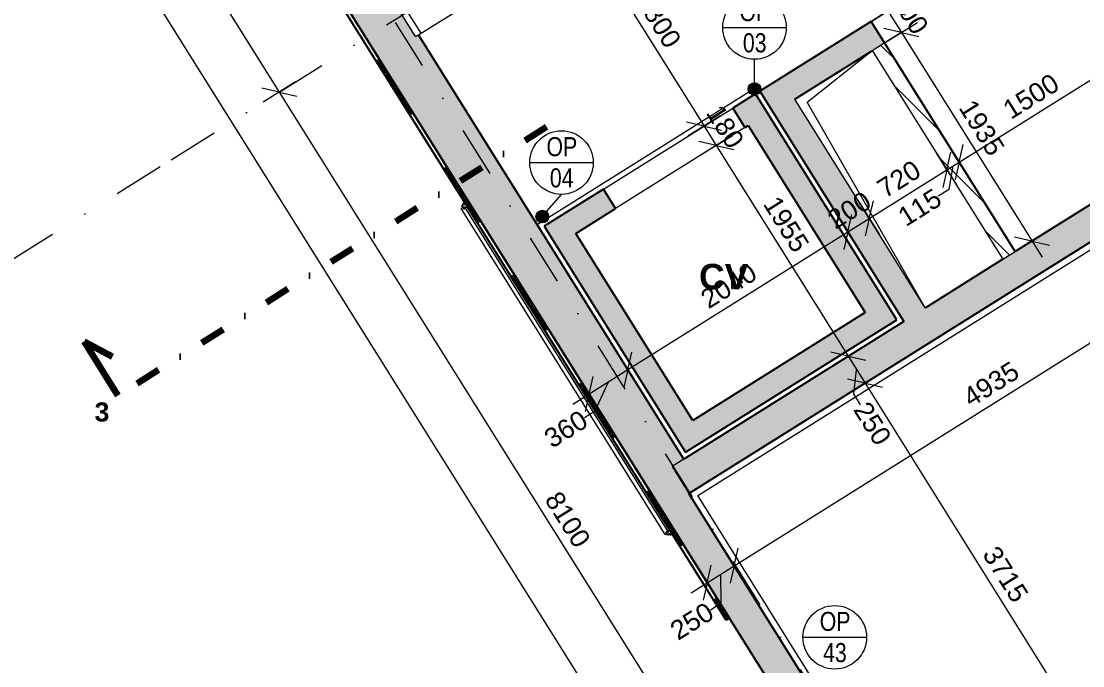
# Model space of a CAD drawing. Header units: millimetres. Extents: x -45523 to 44975, y -3459 to 74573.
# Drawn here: x -27062 to -18714, y 23273 to 28340 of the extents above; entities that cross this region are included whole.
import ezdxf

# ---------------------------------------------------------------- set-up
doc = ezdxf.new("R2010")
doc.units = ezdxf.units.MM
for name, pattern in [('HA_DashDot_10mm-S3mm', [1000, 400, -300, 0, -300]), ('HA_DashDot_4mm-S1mm', [400, 200, -100, 0, -100]), ('HA_DashDot_6mm-S2mm', [600, 200, -200, 0, -200])]:
    doc.linetypes.add(name, pattern=pattern)
for name, color, linetype, lineweight in [('A-____-____-DIMS', 9, 'Continuous', 5), ('A-____-____-DIMS-100', 9, 'Continuous', 5), ('A-AREA-____-IDEN', 9, 'Continuous', 9), ('A-DETL-GENF-OTLN', 9, 'Continuous', 9), ('A-FLOR-____-OTLN', 9, 'Continuous', 9), ('A-FLOR-____-OVHD', 9, 'HA_DashDot_4mm-S1mm', 25), ('A-FLOR-HRAL-MBND', 9, 'HA_DashDot_4mm-S1mm', 9), ('A-FLOR-HRAL-OTLN', 9, 'Continuous', 9), ('A-GENM-____-IDEN', 9, 'Continuous', 9), ('A-GENM-____-OTLN', 9, 'Continuous', 9), ('A-WALL-____-MCUT', 9, 'Continuous', 9), ('A-WALL-____-PATT', 9, 'Continuous', 25), ('C-PRKG-____-OTLN', 9, 'Continuous', 9), ('G-____-____-SYMB', 9, 'Continuous', 5), ('I-WALL-____-MCUT', 9, 'Continuous', 25), ('I-WALL-____-OTLN', 9, 'Continuous', 9), ('S-GRID-____-OTLN', 9, 'Continuous', 5), ('S-STRS-____-OTLN', 9, 'Continuous', 9)]:
    doc.layers.add(name, color=color, linetype=linetype, lineweight=lineweight)
doc.styles.add('Arial_2', font='arial.ttf', dxfattribs={"height": 150})
doc.styles.add('Arial_3', font='arial.ttf', dxfattribs={"width": 0.8, "height": 150})
doc.styles.add('Arial_B', font='arialbd.ttf', dxfattribs={"height": 200})
doc.styles.add('Arial_B_1', font='arialbd.ttf', dxfattribs={"height": 150})
doc.dimstyles.new('Inner_Dimensions', dxfattribs={"dimscale": 304.8, "dimtxt": 153.03891, "dimasz": 0.656168, "dimexe": 0.492126, "dimexo": 0.0625, "dimgap": 0.065617, "dimtad": 1, "dimdec": 0, "dimzin": 0, "dimdsep": 46, "dimtxsty": 'Arial_2', "dimblk1": 'OBLIQUE', "dimblk2": 'OBLIQUE', "dimsah": 1, "dimcen": 0.09, "dimdle": 0.492126, "dimazin": 0, "dimtfac": 1, "dimtdec": 4, "dimtix": 1, "dimtmove": 0, "dimatfit": 3, "dimfxl": 0.492126, "dimfxlon": 1, "dimtvp": 1, "dimtolj": 1, "dimtzin": 0, "dimlwd": 9, "dimlwe": 9, "dimarcsym": 2})
doc.dimstyles.new('Inner_Dimensions_1', dxfattribs={"dimscale": 304.8, "dimtxt": 153.03891, "dimasz": 0.656168, "dimexe": 0.492126, "dimexo": 0.0625, "dimgap": 0.065617, "dimtad": 1, "dimdec": 0, "dimzin": 0, "dimdsep": 46, "dimtxsty": 'Arial_2', "dimblk1": 'OBLIQUE', "dimblk2": 'OBLIQUE', "dimsah": 1, "dimcen": 0.09, "dimdle": 0.492126, "dimazin": 0, "dimtfac": 1, "dimtdec": 4, "dimtix": 1, "dimtmove": 1, "dimatfit": 3, "dimfxl": 0.492126, "dimfxlon": 1, "dimtvp": 1, "dimtolj": 1, "dimtzin": 0, "dimlwd": 9, "dimlwe": 9, "dimarcsym": 2})
doc.dimstyles.new('Inner_Dimensions_2', dxfattribs={"dimscale": 304.8, "dimtxt": 153.03891, "dimasz": 0.656168, "dimexe": 0.492126, "dimexo": 0.0625, "dimgap": 0.065617, "dimtad": 1, "dimdec": 0, "dimzin": 0, "dimdsep": 46, "dimtxsty": 'Arial_2', "dimblk1": 'OBLIQUE', "dimblk2": 'OBLIQUE', "dimsah": 1, "dimcen": 0.09, "dimdle": 0.492126, "dimazin": 0, "dimtfac": 1, "dimtdec": 4, "dimtix": 1, "dimtmove": 2, "dimatfit": 3, "dimfxl": 0.492126, "dimfxlon": 1, "dimtvp": 1, "dimtolj": 1, "dimtzin": 0, "dimlwd": 9, "dimlwe": 9, "dimarcsym": 2})
doc.dimstyles.new('Inner_Dimensions_3', dxfattribs={"dimscale": 304.8, "dimtxt": 153.03891, "dimasz": 0.656168, "dimexe": 0.492126, "dimexo": 0.0625, "dimgap": 0.065617, "dimtad": 1, "dimdec": 0, "dimzin": 0, "dimdsep": 46, "dimtxsty": 'Arial_2', "dimblk1": 'OBLIQUE', "dimblk2": 'OBLIQUE', "dimsah": 1, "dimcen": 0.09, "dimdle": 0.492126, "dimazin": 0, "dimtfac": 1, "dimtdec": 4, "dimtix": 1, "dimtmove": 0, "dimatfit": 3, "dimfxl": 0.492126, "dimfxlon": 1, "dimtvp": 1, "dimtolj": 1, "dimtzin": 0, "dimlwd": 9, "dimlwe": 9, "dimarcsym": 2})

# ---------------------------------------------------------------- blocks, each defined once
blk = doc.blocks.new('HA_PA_Perpendicular_SingleStall - Generic-V2-1PP_GARAZ')
at = {"layer": 'C-PRKG-____-OTLN', "lineweight": 5}
for p, q in [((-25, 25), (-25, -5000)), ((2525, 25), (2525, -4485)), ((25, -25), (2475, -25)), ((25, -5000), (25, -25)), ((2475, -25), (2475, -5000)), ((-25, -5000), (25, -5000)), ((2525, -5000), (2475, -5000))]:
    blk.add_line(p, q, dxfattribs=at)
blk = doc.blocks.new('HA_GM_Shaft_Rectangle - Default-2321902-1PP_GARAZ')
at = {"layer": 'A-DETL-GENF-OTLN'}
for p, q in [((72, -72), (720, 0)), ((0, -1935), (72, -72))]:
    blk.add_line(p, q, dxfattribs=at)
at = {"layer": 'A-GENM-____-OTLN'}
for p, q in [((0, -1935), (0, 0)), ((0, 0), (720, 0)), ((720, 0), (720, -1935)), ((720, -1935), (0, -1935))]:
    blk.add_line(p, q, dxfattribs=at)
blk = doc.blocks.new('Top Rail Type - Top Rail_Internal_-2230401-1PP_GARAZ')
at = {"layer": 'A-FLOR-HRAL-MBND'}
for p, q in [((-25149.7, 30117.4), (-25107.3, 30144)), ((-24519.1, 29204.9), (-25107.3, 30144)), ((-24555.3, 29168.5), (-25149.7, 30117.4))]:
    blk.add_line(p, q, dxfattribs=at)
at = {"layer": 'A-FLOR-HRAL-OTLN'}
for p, q in [((-24534.1, 29181.7), (-24555.3, 29168.5)), ((-23960.7, 28219.1), (-24555.3, 29168.5)), ((-24519.1, 29204.9), (-24534.1, 29181.7)), ((-23918.3, 28245.6), (-24519.1, 29204.9)), ((-23960.7, 28219.1), (-23918.3, 28245.6))]:
    blk.add_line(p, q, dxfattribs=at)
blk = doc.blocks.new('HA_PA_Perpendicular_SingleStall - Generic-1371193-1PP_GARAZ')
at = {"layer": 'A-FLOR-____-OVHD'}
blk.add_line((3475, 5000), (3525, 5000), dxfattribs=at)
at = {"layer": 'C-PRKG-____-OTLN', "lineweight": 5}
for p, q in [((-25, 5000), (-25, 4910)), ((25, 5000), (-25, 5000)), ((25, 25), (25, 5000)), ((3475, 5000), (3475, 25)), ((3525, 5000), (3525, -25)), ((3475, 25), (25, 25))]:
    blk.add_line(p, q, dxfattribs=at)
blk = doc.blocks.new('DIMBLOCK11-1PP_GARAZ')
at = {"layer": 'A-____-____-DIMS-100', "lineweight": 9}
for p, q in [((-22647.9, 29041.3), (-22785.7, 29073)), ((-22520.8, 29121), (-22775, 28961.7)), ((-22647.9, 29041.3), (-22520.8, 29121)), ((-22647.9, 29041.3), (-21692.4, 27515.9)), ((-22647.9, 29041.3), (-22510.1, 29009.7)), ((-21565.3, 27595.5), (-21819.6, 27436.2)), ((-21692.4, 27515.9), (-21565.3, 27595.5)), ((-21692.4, 27515.9), (-21830.3, 27547.5)), ((-21692.4, 27515.9), (-21554.6, 27484.2))]:
    blk.add_line(p, q, dxfattribs=at)
at = {"layer": 'A-____-____-DIMS-100', "color": 0, "lineweight": 9, "insert": (-22110.7, 28588.1), "char_height": 150, "width": 553.765, "attachment_point": 1, "rotation": 302.06125, "line_spacing_factor": 0.941778, "style": 'Arial_2'}
blk.add_mtext('1800', dxfattribs=at)
blk = doc.blocks.new('_Oblique')
at = {"color": 0, "linetype": 'ByBlock', "lineweight": -2}
blk.add_line((-0.5, -0.5), (0.5, 0.5), dxfattribs=at)
blk = doc.blocks.new('DIMBLOCK12-1PP_GARAZ')
at = {"layer": 'A-____-____-DIMS-100', "lineweight": 9}
for p, q in [((-21565.3, 27595.5), (-21819.6, 27436.2)), ((-21692.4, 27515.9), (-21565.3, 27595.5)), ((-21692.4, 27515.9), (-21830.3, 27547.5)), ((-21692.4, 27515.9), (-21596.9, 27363.3)), ((-21692.4, 27515.9), (-21554.6, 27484.2)), ((-21596.9, 27363.3), (-21734.7, 27395)), ((-21469.8, 27442.9), (-21724, 27283.7)), ((-21596.9, 27363.3), (-21469.8, 27442.9)), ((-21596.9, 27363.3), (-21459.1, 27331.7))]:
    blk.add_line(p, q, dxfattribs=at)
at = {"layer": 'A-____-____-DIMS-100', "color": 0, "lineweight": 9, "insert": (-21554.5, 27700.2), "char_height": 150, "width": 415.324, "attachment_point": 1, "rotation": 302.06125, "line_spacing_factor": 0.941778, "style": 'Arial_2'}
blk.add_mtext('180', dxfattribs=at)
blk = doc.blocks.new('DIMBLOCK13-1PP_GARAZ')
at = {"layer": 'A-____-____-DIMS-100', "lineweight": 9}
for p, q in [((-21596.9, 27363.3), (-21734.7, 27395)), ((-21469.8, 27442.9), (-21724, 27283.7)), ((-21596.9, 27363.3), (-21469.8, 27442.9)), ((-21596.9, 27363.3), (-20559.1, 25706.5)), ((-21596.9, 27363.3), (-21459.1, 27331.7)), ((-20559.1, 25706.5), (-20696.9, 25738.2)), ((-20432, 25786.1), (-20686.2, 25626.9)), ((-20559.1, 25706.5), (-20432, 25786.1)), ((-20559.1, 25706.5), (-20421.3, 25674.8))]:
    blk.add_line(p, q, dxfattribs=at)
at = {"layer": 'A-____-____-DIMS-100', "color": 0, "lineweight": 9, "insert": (-21105.2, 26982.8), "char_height": 150, "width": 553.765, "attachment_point": 1, "rotation": 302.06125, "line_spacing_factor": 0.941778, "style": 'Arial_2'}
blk.add_mtext('1955', dxfattribs=at)
blk = doc.blocks.new('DIMBLOCK14-1PP_GARAZ')
at = {"layer": 'A-____-____-DIMS-100', "lineweight": 9}
for p, q in [((-20559.1, 25706.5), (-20696.9, 25738.2)), ((-20432, 25786.1), (-20686.2, 25626.9)), ((-20559.1, 25706.5), (-20432, 25786.1)), ((-20559.1, 25706.5), (-20426.4, 25494.6)), ((-20559.1, 25706.5), (-20421.3, 25674.8)), ((-20299.3, 25574.3), (-20553.5, 25415)), ((-20514.5, 25409.9), (-20492.8, 25600.6)), ((-20426.4, 25494.6), (-20299.3, 25574.3)), ((-20426.4, 25494.6), (-20564.2, 25526.3)), ((-20426.4, 25494.6), (-20288.6, 25463)), ((-20461.4, 25325.2), (-20514.5, 25409.9))]:
    blk.add_line(p, q, dxfattribs=at)
at = {"layer": 'A-____-____-DIMS-100', "color": 0, "lineweight": 9, "insert": (-20396.1, 25366.1), "char_height": 150, "width": 415.324, "attachment_point": 1, "rotation": 302.06125, "line_spacing_factor": 0.941778, "style": 'Arial_2'}
blk.add_mtext('250', dxfattribs=at)
blk = doc.blocks.new('DIMBLOCK15-1PP_GARAZ')
at = {"layer": 'A-____-____-DIMS-100', "lineweight": 9}
for p, q in [((-20299.3, 25574.3), (-20553.5, 25415)), ((-20426.4, 25494.6), (-20299.3, 25574.3)), ((-20426.4, 25494.6), (-20564.2, 25526.3)), ((-20426.4, 25494.6), (-18374.8, 22219.1)), ((-20426.4, 25494.6), (-20288.6, 25463)), ((-18454.4, 22346.2), (-18592.2, 22377.9)), ((-18327.3, 22425.9), (-18581.5, 22266.6)), ((-18454.4, 22346.2), (-18327.3, 22425.9)), ((-18454.4, 22346.2), (-18316.6, 22314.6))]:
    blk.add_line(p, q, dxfattribs=at)
at = {"layer": 'A-____-____-DIMS-100', "color": 0, "lineweight": 9, "insert": (-19380.9, 24230), "char_height": 150, "width": 553.765, "attachment_point": 1, "rotation": 302.06125, "line_spacing_factor": 0.941778, "style": 'Arial_2'}
blk.add_mtext('3715', dxfattribs=at)
blk = doc.blocks.new('DIMBLOCK16-1PP_GARAZ')
at = {"layer": 'A-____-____-DIMS-100', "lineweight": 9}
for p, q in [((-21534.9, 24186.2), (-21375.7, 23931.9)), ((-21455.3, 24059), (-21534.9, 24186.2)), ((-21455.3, 24059), (-21423.6, 24196.9)), ((-21794.3, 23846.7), (-21455.3, 24059)), ((-21746.8, 24053.5), (-21587.5, 23799.2)), ((-21667.2, 23926.3), (-21746.8, 24053.5)), ((-21667.2, 23926.3), (-21635.5, 24064.2)), ((-21455.3, 24059), (-21487, 23921.2)), ((-21557.9, 23766.7), (-21561.2, 23992.7)), ((-21667.2, 23926.3), (-21698.8, 23788.5)), ((-21642.6, 23713.7), (-21557.9, 23766.7))]:
    blk.add_line(p, q, dxfattribs=at)
at = {"layer": 'A-____-____-DIMS-100', "color": 0, "lineweight": 9, "insert": (-21976.8, 23595.2), "char_height": 150, "width": 415.324, "attachment_point": 1, "rotation": 32.06125, "line_spacing_factor": 0.941778, "style": 'Arial_2'}
blk.add_mtext('250', dxfattribs=at)
blk = doc.blocks.new('DIMBLOCK17-1PP_GARAZ')
at = {"layer": 'A-____-____-DIMS-100', "lineweight": 9}
for p, q in [((-17352.6, 26805.8), (-17193.3, 26551.6)), ((-17273, 26678.7), (-17352.6, 26805.8)), ((-17273, 26678.7), (-17241.3, 26816.5)), ((-21455.3, 24059), (-17145.8, 26758.3)), ((-17273, 26678.7), (-17304.6, 26540.8)), ((-21534.9, 24186.2), (-21375.7, 23931.9)), ((-21455.3, 24059), (-21534.9, 24186.2)), ((-21455.3, 24059), (-21423.6, 24196.9)), ((-21455.3, 24059), (-21487, 23921.2))]:
    blk.add_line(p, q, dxfattribs=at)
at = {"layer": 'A-____-____-DIMS-100', "color": 0, "lineweight": 9, "insert": (-19673.7, 25428.4), "char_height": 150, "width": 553.765, "attachment_point": 1, "rotation": 32.06125, "line_spacing_factor": 0.941778, "style": 'Arial_2'}
blk.add_mtext('4935', dxfattribs=at)
blk = doc.blocks.new('DIMBLOCK20-1PP_GARAZ')
at = {"layer": 'A-____-____-DIMS-100', "lineweight": 9}
for p, q in [((-22371, 25728.2), (-22211.7, 25473.9)), ((-22291.3, 25601.1), (-22371, 25728.2)), ((-22291.3, 25601.1), (-22259.7, 25738.9)), ((-22723.6, 25330.3), (-22291.3, 25601.1)), ((-22596.4, 25410), (-22564.8, 25547.8)), ((-22291.3, 25601.1), (-22323, 25463.2)), ((-22676.1, 25537.1), (-22516.8, 25282.8)), ((-22596.4, 25410), (-22676.1, 25537.1)), ((-22548.6, 25277.2), (-22443.9, 25505.5)), ((-22596.4, 25410), (-22628.1, 25272.1)), ((-22633.3, 25224.1), (-22548.6, 25277.2))]:
    blk.add_line(p, q, dxfattribs=at)
at = {"layer": 'A-____-____-DIMS-100', "color": 0, "lineweight": 9, "insert": (-22967.5, 25105.6), "char_height": 150, "width": 415.324, "attachment_point": 1, "rotation": 32.06125, "line_spacing_factor": 0.941778, "style": 'Arial_2'}
blk.add_mtext('360', dxfattribs=at)
blk = doc.blocks.new('DIMBLOCK21-1PP_GARAZ')
at = {"layer": 'A-____-____-DIMS-100', "lineweight": 9}
for p, q in [((-20642.1, 26811.1), (-20482.8, 26556.8)), ((-20562.5, 26683.9), (-20642.1, 26811.1)), ((-20562.5, 26683.9), (-20530.8, 26821.8)), ((-22291.3, 25601.1), (-20562.5, 26683.9)), ((-20562.5, 26683.9), (-20594.1, 26546.1)), ((-22371, 25728.2), (-22211.7, 25473.9)), ((-22291.3, 25601.1), (-22371, 25728.2)), ((-22291.3, 25601.1), (-22259.7, 25738.9)), ((-22291.3, 25601.1), (-22323, 25463.2))]:
    blk.add_line(p, q, dxfattribs=at)
at = {"layer": 'A-____-____-DIMS-100', "color": 0, "lineweight": 9, "insert": (-21736.4, 26202), "char_height": 150, "width": 553.765, "attachment_point": 1, "rotation": 32.06125, "line_spacing_factor": 0.941778, "style": 'Arial_2'}
blk.add_mtext('2040', dxfattribs=at)
blk = doc.blocks.new('DIMBLOCK22-1PP_GARAZ')
at = {"layer": 'A-____-____-DIMS-100', "lineweight": 9}
for p, q in [((-20472.6, 26917.2), (-20313.4, 26663)), ((-20393, 26790.1), (-20472.6, 26917.2)), ((-20393, 26790.1), (-20361.3, 26927.9)), ((-20642.1, 26811.1), (-20482.8, 26556.8)), ((-20562.5, 26683.9), (-20642.1, 26811.1)), ((-20562.5, 26683.9), (-20530.8, 26821.8)), ((-20562.5, 26683.9), (-20393, 26790.1)), ((-20393, 26790.1), (-20424.6, 26652.3)), ((-20562.5, 26683.9), (-20594.1, 26546.1))]:
    blk.add_line(p, q, dxfattribs=at)
at = {"layer": 'A-____-____-DIMS-100', "color": 0, "lineweight": 9, "insert": (-20738.4, 26827.1), "char_height": 150, "width": 415.324, "attachment_point": 1, "rotation": 32.06125, "line_spacing_factor": 0.941778, "style": 'Arial_2'}
blk.add_mtext('200', dxfattribs=at)
blk = doc.blocks.new('DIMBLOCK23-1PP_GARAZ')
at = {"layer": 'A-____-____-DIMS-100', "lineweight": 9}
for p, q in [((-19862.4, 27299.4), (-19703.2, 27045.2)), ((-19782.8, 27172.3), (-19862.4, 27299.4)), ((-19782.8, 27172.3), (-19751.1, 27310.1)), ((-20393, 26790.1), (-19782.8, 27172.3)), ((-19782.8, 27172.3), (-19814.5, 27034.5)), ((-20472.6, 26917.2), (-20313.4, 26663)), ((-20393, 26790.1), (-20472.6, 26917.2)), ((-20393, 26790.1), (-20361.3, 26927.9)), ((-20393, 26790.1), (-20424.6, 26652.3))]:
    blk.add_line(p, q, dxfattribs=at)
at = {"layer": 'A-____-____-DIMS-100', "color": 0, "lineweight": 9, "insert": (-20348.5, 27071.3), "char_height": 150, "width": 415.324, "attachment_point": 1, "rotation": 32.06125, "line_spacing_factor": 0.941778, "style": 'Arial_2'}
blk.add_mtext('720', dxfattribs=at)
blk = doc.blocks.new('DIMBLOCK24-1PP_GARAZ')
at = {"layer": 'A-____-____-DIMS-100', "lineweight": 9}
for p, q in [((-19862.4, 27299.4), (-19703.2, 27045.2)), ((-19782.8, 27172.3), (-19862.4, 27299.4)), ((-19782.8, 27172.3), (-19751.1, 27310.1)), ((-19765, 27360.5), (-19605.7, 27106.2)), ((-19685.3, 27233.3), (-19765, 27360.5)), ((-19685.3, 27233.3), (-19653.7, 27371.2)), ((-19782.8, 27172.3), (-19685.3, 27233.3)), ((-19685.3, 27233.3), (-19717, 27095.5)), ((-19782.8, 27172.3), (-19814.5, 27034.5)), ((-19766.2, 27019.9), (-19734.1, 27202.8)), ((-19850.9, 26966.9), (-19766.2, 27019.9))]:
    blk.add_line(p, q, dxfattribs=at)
at = {"layer": 'A-____-____-DIMS-100', "color": 0, "lineweight": 9, "insert": (-20185.1, 26848.4), "char_height": 150, "width": 415.324, "attachment_point": 1, "rotation": 32.06125, "line_spacing_factor": 0.941778, "style": 'Arial_2'}
blk.add_mtext('115', dxfattribs=at)
blk = doc.blocks.new('DIMBLOCK25-1PP_GARAZ')
at = {"layer": 'A-____-____-DIMS-100', "lineweight": 9}
for p, q in [((-18493.7, 28156.7), (-18334.5, 27902.5)), ((-18414.1, 28029.6), (-18493.7, 28156.7)), ((-18414.1, 28029.6), (-18382.4, 28167.4)), ((-19685.3, 27233.3), (-18414.1, 28029.6)), ((-18414.1, 28029.6), (-18445.8, 27891.7)), ((-19765, 27360.5), (-19605.7, 27106.2)), ((-19685.3, 27233.3), (-19765, 27360.5)), ((-19685.3, 27233.3), (-19653.7, 27371.2)), ((-19685.3, 27233.3), (-19717, 27095.5))]:
    blk.add_line(p, q, dxfattribs=at)
at = {"layer": 'A-____-____-DIMS-100', "color": 0, "lineweight": 9, "insert": (-19359.3, 27691), "char_height": 150, "width": 553.765, "attachment_point": 1, "rotation": 32.06125, "line_spacing_factor": 0.941778, "style": 'Arial_2'}
blk.add_mtext('1500', dxfattribs=at)
blk = doc.blocks.new('DIMBLOCK29-1PP_GARAZ')
at = {"layer": 'A-____-____-DIMS-100', "lineweight": 9}
for p, q in [((-20374.2, 28341.6), (-20119.9, 28500.8)), ((-20247, 28421.2), (-20384.9, 28452.9)), ((-20247, 28421.2), (-20374.2, 28341.6)), ((-20247, 28421.2), (-20140.9, 28251.7)), ((-20247, 28421.2), (-20109.2, 28389.5)), ((-20268, 28172.1), (-20013.8, 28331.3)), ((-20140.9, 28251.7), (-20278.7, 28283.4)), ((-20140.9, 28251.7), (-20268, 28172.1)), ((-20140.9, 28251.7), (-20003, 28220))]:
    blk.add_line(p, q, dxfattribs=at)
at = {"layer": 'A-____-____-DIMS-100', "color": 0, "lineweight": 9, "insert": (-20103.8, 28597.1), "char_height": 150, "width": 415.324, "attachment_point": 1, "rotation": 302.06125, "line_spacing_factor": 0.941778, "style": 'Arial_2'}
blk.add_mtext('200', dxfattribs=at)
blk = doc.blocks.new('DIMBLOCK30-1PP_GARAZ')
at = {"layer": 'A-____-____-DIMS-100', "lineweight": 9}
for p, q in [((-20268, 28172.1), (-20013.8, 28331.3)), ((-20140.9, 28251.7), (-20278.7, 28283.4)), ((-20140.9, 28251.7), (-20268, 28172.1)), ((-20140.9, 28251.7), (-19034.1, 26484.7)), ((-20140.9, 28251.7), (-20003, 28220)), ((-19113.7, 26611.8), (-19251.6, 26643.5)), ((-18986.6, 26691.5), (-19240.9, 26532.2)), ((-19113.7, 26611.8), (-18986.6, 26691.5)), ((-19113.7, 26611.8), (-18975.9, 26580.2))]:
    blk.add_line(p, q, dxfattribs=at)
at = {"layer": 'A-____-____-DIMS-100', "color": 0, "lineweight": 9, "insert": (-19567.8, 27741.3), "char_height": 150, "width": 553.765, "attachment_point": 1, "rotation": 302.06125, "line_spacing_factor": 0.941778, "style": 'Arial_2'}
blk.add_mtext('1935', dxfattribs=at)
blk = doc.blocks.new('DIMBLOCK87-1PP_GARAZ')
at = {"layer": 'A-____-____-DIMS-100', "lineweight": 9}
for p, q in [((-29333.1, 34647.8), (-29470.9, 34679.4)), ((-29205.9, 34727.4), (-29460.2, 34568.2)), ((-29333.1, 34647.8), (-29205.9, 34727.4)), ((-29333.1, 34647.8), (-25033.4, 27783.2)), ((-29333.1, 34647.8), (-29195.2, 34616.1)), ((-25033.4, 27783.2), (-25171.2, 27814.9)), ((-24906.2, 27862.8), (-25160.5, 27703.6)), ((-25033.4, 27783.2), (-24906.2, 27862.8)), ((-25033.4, 27783.2), (-24895.5, 27751.5))]:
    blk.add_line(p, q, dxfattribs=at)
at = {"layer": 'A-____-____-DIMS-100', "color": 0, "lineweight": 9, "insert": (-27123.7, 31525), "char_height": 150, "width": 553.765, "attachment_point": 1, "rotation": 302.06125, "line_spacing_factor": 0.941778, "style": 'Arial_2'}
blk.add_mtext('8100', dxfattribs=at)
blk = doc.blocks.new('DIMBLOCK88-1PP_GARAZ')
at = {"layer": 'A-____-____-DIMS-100', "lineweight": 9}
for p, q in [((-25033.4, 27783.2), (-25171.2, 27814.9)), ((-24906.2, 27862.8), (-25160.5, 27703.6)), ((-25033.4, 27783.2), (-24906.2, 27862.8)), ((-25033.4, 27783.2), (-20733.7, 20918.6)), ((-25033.4, 27783.2), (-24895.5, 27751.5)), ((-20606.6, 20998.2), (-20860.8, 20839)), ((-20733.7, 20918.6), (-20606.6, 20998.2)), ((-20733.7, 20918.6), (-20871.5, 20950.3)), ((-20733.7, 20918.6), (-20595.9, 20886.9))]:
    blk.add_line(p, q, dxfattribs=at)
at = {"layer": 'A-____-____-DIMS-100', "color": 0, "lineweight": 9, "insert": (-22824, 24660.4), "char_height": 150, "width": 553.765, "attachment_point": 1, "rotation": 302.06125, "line_spacing_factor": 0.941778, "style": 'Arial_2'}
blk.add_mtext('8100', dxfattribs=at)
blk = doc.blocks.new('DIMBLOCK205-1PP_GARAZ')
at = {"layer": 'A-____-____-DIMS-100', "lineweight": 9}
for p, q in [((-21344.1, 34802.1), (-21481.9, 34833.7)), ((-21471.2, 34722.4), (-21217, 34881.7)), ((-21344.1, 34802.1), (-21471.2, 34722.4)), ((-16898.4, 27704.4), (-21344.1, 34802.1)), ((-21344.1, 34802.1), (-21206.3, 34770.4)), ((-16898.4, 27704.4), (-17036.3, 27736.1)), ((-17025.5, 27624.8), (-16771.3, 27784)), ((-16898.4, 27704.4), (-17025.5, 27624.8)), ((-16898.4, 27704.4), (-16760.6, 27672.7))]:
    blk.add_line(p, q, dxfattribs=at)
at = {"layer": 'A-____-____-DIMS-100', "color": 0, "lineweight": 9, "insert": (-19061.7, 31562.8), "char_height": 150, "width": 553.765, "attachment_point": 1, "rotation": 302.06125, "line_spacing_factor": 0.941778, "style": 'Arial_2'}
blk.add_mtext('8375', dxfattribs=at)
blk = doc.blocks.new('Section - Detail Number-933961-1PP_GARAZ')
at = {"layer": 'G-____-____-SYMB', "lineweight": 100}
for p, q in [((0, 5), (1.25, 2.835)), ((0, 0), (0, 5))]:
    blk.add_line(p, q, dxfattribs=at)
blk = doc.blocks.new('HA_TAG_GM_Products - Generic-588599-1PP_GARAZ')
at = {"layer": 'A-GENM-____-IDEN'}
blk.add_line((-2.5, 0), (2.5, 0), dxfattribs=at)
blk.add_circle((0, 0), 2.5, dxfattribs=at)
blk = doc.blocks.new('DIMBLOCK542-1PP_GARAZ')
at = {"layer": 'A-____-____-DIMS-100', "lineweight": 9}
for p, q in [((-42400.7, 54964.9), (-42655, 54805.6)), ((-14550.7, 10218.7), (-42607.5, 55012.4)), ((-42527.9, 54885.2), (-42400.7, 54964.9)), ((-42527.9, 54885.2), (-42665.7, 54916.9)), ((-42527.9, 54885.2), (-42390, 54853.6)), ((-14630.3, 10345.9), (-14768.2, 10377.5)), ((-14503.2, 10425.5), (-14757.4, 10266.2)), ((-14630.3, 10345.9), (-14503.2, 10425.5)), ((-14630.3, 10345.9), (-14492.5, 10314.2))]:
    blk.add_line(p, q, dxfattribs=at)
at = {"layer": 'A-____-____-DIMS-100', "color": 0, "lineweight": 9, "insert": (-28550.2, 32974), "char_height": 150, "width": 692.207, "attachment_point": 1, "rotation": 302.06125, "line_spacing_factor": 0.941778, "style": 'Arial_2'}
blk.add_mtext('52555', dxfattribs=at)

msp = doc.modelspace()

# ---------------------------------------------------------------- hatches: boundary and pattern name
at = {"layer": 'A-GENM-____-IDEN'}
h = msp.add_hatch(color=256, dxfattribs=at)
edge = h.paths.add_edge_path()
edge.add_arc((-21295.9, 27807.4), 50, 0, 360)
h = msp.add_hatch(color=256, dxfattribs=at)
edge = h.paths.add_edge_path()
edge.add_arc((-22965.1, 26804.2), 50, 0, 360)
at = {"layer": 'A-WALL-____-PATT', "lineweight": 5}
h = msp.add_hatch(dxfattribs=at)
h.set_pattern_fill('FP_4', color=256, angle=-90, style=0, pattern_type=2)
h.set_pattern_definition([(32.06, (-24271.3, 28027.5), (-530.82, 847.48), []), (32.06, (-24266, 28019), (-530.82, 847.48), []), (32.06, (-24260.7, 28010.5), (-530.82, 847.48), []), (32.06, (-24255.4, 28002), (-530.82, 847.48), []), (32.06, (-24250.1, 27993.6), (-530.82, 847.48), []), (32.06, (-24244.8, 27985.1), (-530.82, 847.48), []), (32.06, (-24239.5, 27976.6), (-530.82, 847.48), []), (32.06, (-24234.2, 27968.1), (-530.82, 847.48), []), (32.06, (-24228.9, 27959.7), (-530.82, 847.48), []), (32.06, (-24223.5, 27951.2), (-530.82, 847.48), []), (32.06, (-24218.2, 27942.7), (-530.82, 847.48), []), (32.06, (-24212.9, 27934.2), (-530.82, 847.48), []), (32.06, (-24207.6, 27925.8), (-530.82, 847.48), []), (32.06, (-24202.3, 27917.3), (-530.82, 847.48), []), (32.06, (-24197, 27908.8), (-530.82, 847.48), []), (32.06, (-24191.7, 27900.3), (-530.82, 847.48), []), (32.06, (-24186.4, 27891.9), (-530.82, 847.48), []), (32.06, (-24181.1, 27883.4), (-530.82, 847.48), []), (32.06, (-24175.8, 27874.9), (-530.82, 847.48), []), (32.06, (-24170.5, 27866.4), (-530.82, 847.48), []), (32.06, (-24165.2, 27858), (-530.82, 847.48), []), (32.06, (-24159.8, 27849.5), (-530.82, 847.48), []), (32.06, (-24154.5, 27841), (-530.82, 847.48), []), (32.06, (-24149.2, 27832.5), (-530.82, 847.48), []), (32.06, (-24143.9, 27824.1), (-530.82, 847.48), []), (32.06, (-24138.6, 27815.6), (-530.82, 847.48), []), (32.06, (-24133.3, 27807.1), (-530.82, 847.48), []), (32.06, (-24128, 27798.6), (-530.82, 847.48), []), (32.06, (-24122.7, 27790.2), (-530.82, 847.48), []), (32.06, (-24117.4, 27781.7), (-530.82, 847.48), []), (32.06, (-24112.1, 27773.2), (-530.82, 847.48), []), (32.06, (-24106.8, 27764.7), (-530.82, 847.48), []), (32.06, (-24101.5, 27756.3), (-530.82, 847.48), []), (32.06, (-24096.1, 27747.8), (-530.82, 847.48), []), (32.06, (-24090.8, 27739.3), (-530.82, 847.48), []), (32.06, (-24085.5, 27730.8), (-530.82, 847.48), []), (32.06, (-24080.2, 27722.4), (-530.82, 847.48), []), (32.06, (-24074.9, 27713.9), (-530.82, 847.48), []), (32.06, (-24069.6, 27705.4), (-530.82, 847.48), []), (32.06, (-24064.3, 27696.9), (-530.82, 847.48), []), (32.06, (-24059, 27688.5), (-530.82, 847.48), []), (32.06, (-24053.7, 27680), (-530.82, 847.48), []), (32.06, (-24048.4, 27671.5), (-530.82, 847.48), []), (32.06, (-24043.1, 27663), (-530.82, 847.48), []), (32.06, (-24037.8, 27654.6), (-530.82, 847.48), []), (32.06, (-24032.4, 27646.1), (-530.82, 847.48), []), (32.06, (-24027.1, 27637.6), (-530.82, 847.48), []), (32.06, (-24021.8, 27629.1), (-530.82, 847.48), []), (32.06, (-24016.5, 27620.7), (-530.82, 847.48), []), (32.06, (-24011.2, 27612.2), (-530.82, 847.48), []), (32.06, (-24005.9, 27603.7), (-530.82, 847.48), [])])
h.paths.add_polyline_path([(-21517.7, 23631.1), (-21492.2, 23647.1), (-26675.7, 31922.7), (-26677.4, 31921.7), (-26783.6, 32091.2), (-26781.9, 32092.2), (-26999.6, 32439.7), (-27025, 32423.8), (-21764.3, 24024.9)])
at = {"layer": 'A-WALL-____-PATT'}
msp.add_hatch(color=256, dxfattribs=at).paths.add_polyline_path([(-22155.8, 24706.4), (-21850.7, 24897.5), (-23939.5, 28232.4), (-23960.7, 28219.1), (-24555.3, 29168.5), (-24537.2, 29186.7), (-26030.9, 31571.4), (-26336, 31380.3), (-22619.1, 25446.2)])
at = {"layer": 'A-WALL-____-PATT', "lineweight": 9}
for points in [[(-21149, 27620.3), (-20271.8, 28169.7), (-20378, 28339.2), (-21255.1, 27789.8), (-21219.8, 27733.4)], [(-20121.8, 25980.4), (-19952.3, 26086.6), (-20979.5, 27726.4), (-21149, 27620.3), (-20503.5, 26589.8)], [(-20329.5, 25897.5), (-20176.9, 25993.1), (-21193.5, 27616), (-21346, 27520.5), (-20425, 26050.1)], [(-21811.2, 24627.3), (-17840.7, 27114.2), (-17973.4, 27326), (-21943.9, 24839.1)], [(-21838, 24952.7), (-21685.5, 25048.2), (-22797.5, 26823.7), (-22950.1, 26728.1), (-22147.1, 25446.2)], [(-21685.5, 25048.2), (-20329.5, 25897.5), (-20425, 26050.1), (-21781, 25200.7), (-21764.3, 25174.1)]]:
    msp.add_hatch(color=256, dxfattribs=at).paths.add_polyline_path(points)
at = {"layer": 'A-WALL-____-PATT', "lineweight": 5}
h = msp.add_hatch(dxfattribs=at)
h.set_pattern_fill('FP_2', color=256, style=0, pattern_type=2)
h.set_pattern_definition([(135, (0, 0), (-106.066, -106.066), [])])
h.paths.add_polyline_path([(-19342.1, 26468.8), (-19244.7, 26529.8), (-20271.8, 28169.7), (-20369.3, 28108.6), (-19562.9, 26821.3)])
at = {"layer": 'A-WALL-____-PATT', "lineweight": 9}
h = msp.add_hatch(color=256, dxfattribs=at)
h.paths.add_polyline_path([(-22702, 26671.1), (-22388.4, 26867.5), (-22484, 27020.1), (-22797.5, 26823.7)])
h.paths.add_polyline_path([(-21371.4, 27504.5), (-21193.5, 27616), (-21289, 27768.5), (-21467, 27657.1)])
h = msp.add_hatch(color=256, dxfattribs=at)
h.paths.add_polyline_path([(-13707.7, 11218.8), (-13495.8, 11351.5), (-14209.8, 12491.3), (-14421.6, 12358.6), (-14023.3, 11722.7)])
h.paths.add_polyline_path([(-14527.8, 12528.1), (-14316.1, 12661.1), (-20665, 22797.3), (-20876.9, 22664.6), (-14548.3, 12560.9)])
h.paths.add_polyline_path([(-20956.5, 22791.7), (-20744.6, 22924.4), (-21943.9, 24839.1), (-22155.8, 24706.4), (-20959.1, 22795.9)])

# ---------------------------------------------------------------- linework, layer by layer
at = {"layer": 'A-FLOR-____-OTLN'}
for p, q in [((-23005.7, 26741.5), (-21277, 27824.2)), ((-21277, 27824.2), (-20122.5, 25981)), ((-23575, 26915.8), (-23592, 26905.2)), ((-23592, 26905.2), (-23586.3, 26896)), ((-20122.5, 25981), (-21851.1, 24898.2)), ((-21964.6, 24307), (-21959.7, 24299.2)), ((-21959.7, 24299.2), (-21942.8, 24309.8))]:
    msp.add_line(p, q, dxfattribs=at)
at = {"layer": 'A-GENM-____-IDEN'}
for p, q in [((-21295.9, 27807.4), (-21295.9, 28040.9)), ((-22965.1, 26804.2), (-22813.7, 26979.1))]:
    msp.add_line(p, q, dxfattribs=at)
for centre in [(-21295.9, 27807.4), (-22965.1, 26804.2)]:
    msp.add_circle(centre, 50, dxfattribs=at)
at = {"layer": 'A-WALL-____-MCUT', "lineweight": 25}
for p, q in [((-20956.5, 22791.7), (-26336, 31380.3)), ((-21850.7, 24897.5), (-23939.5, 28232.4)), ((-20744.6, 22924.4), (-21811.2, 24627.3))]:
    msp.add_line(p, q, dxfattribs=at)
at = {"layer": 'A-WALL-____-MCUT'}
for p, q in [((-20271.8, 28169.7), (-20369.3, 28108.6)), ((-19342.1, 26468.8), (-19244.7, 26529.8)), ((-21850.7, 24897.5), (-21943.9, 24839.1)), ((-21943.9, 24839.1), (-21811.2, 24627.3))]:
    msp.add_line(p, q, dxfattribs=at)
at = {"layer": 'G-____-____-SYMB', "linetype": 'HA_DashDot_6mm-S2mm', "lineweight": 100}
msp.add_line((-22931.1, 27510.2), (-26303.2, 25398.1), dxfattribs=at)
at = {"layer": 'I-WALL-____-MCUT'}
for p, q in [((-21517.7, 23631.1), (-27025, 32423.8)), ((-26543, 31710.9), (-21492.2, 23647.1)), ((-20378, 28339.2), (-21255.1, 27789.8)), ((-19244.7, 26529.8), (-20378, 28339.2)), ((-20979.5, 27726.4), (-20376, 28104.5)), ((-20375.2, 28104.9), (-20369.3, 28108.6)), ((-21289, 27768.5), (-21467, 27657.1)), ((-20176.9, 25993.1), (-21289, 27768.5)), ((-21255.1, 27789.8), (-20121.8, 25980.4)), ((-21467, 27657.1), (-21371.4, 27504.5)), ((-21371.4, 27504.5), (-21346, 27520.5)), ((-21346, 27520.5), (-20425, 26050.1)), ((-17973.4, 27326), (-19244.7, 26529.8)), ((-21811.2, 24627.3), (-17628.9, 27246.9)), ((-22484, 27020.1), (-22950.1, 26728.1)), ((-22388.4, 26867.5), (-22484, 27020.1)), ((-22702, 26671.1), (-22388.4, 26867.5)), ((-22950.1, 26728.1), (-21838, 24952.7)), ((-21781, 25200.7), (-22702, 26671.1)), ((-19342.1, 26468.8), (-19952.3, 26086.6)), ((-19342.5, 26469.4), (-19342.1, 26468.8)), ((-20425, 26050.1), (-21781, 25200.7)), ((-19952.3, 26086.6), (-19952.7, 26087.2)), ((-20121.8, 25980.4), (-21850.7, 24897.5)), ((-21838, 24952.7), (-20176.9, 25993.1)), ((-21492.2, 23647.1), (-21517.7, 23631.1))]:
    msp.add_line(p, q, dxfattribs=at)
at = {"layer": 'I-WALL-____-OTLN'}
for p, q in [((-22484, 27020.1), (-21467, 27657.1)), ((-21371.4, 27504.5), (-22388.4, 26867.5)), ((-23603.7, 26867.4), (-23578.3, 26883.3)), ((-23599, 26888.1), (-23569.3, 26906.7)), ((-23599, 26888.1), (-23583, 26862.7)), ((-23553.4, 26881.2), (-23583, 26862.7)), ((-23578.3, 26883.3), (-21972.5, 24319.7)), ((-21998, 24303.8), (-23603.7, 26867.4)), ((-21998, 24303.8), (-21972.5, 24319.7)), ((-21993.2, 24324.5), (-21963.6, 24343)), ((-21977.3, 24299), (-21993.2, 24324.5)), ((-21947.6, 24317.6), (-21977.3, 24299))]:
    msp.add_line(p, q, dxfattribs=at)
at = {"layer": 'S-GRID-____-OTLN', "linetype": 'HA_DashDot_10mm-S3mm', "lineweight": 9}
for p, q in [((-14350.5, 12734.9), (-33633.2, 43520.4)), ((-25884.1, 27250.3), (-6456, 39419.2)), ((-28002.8, 25923.2), (-25884.1, 27250.3))]:
    msp.add_line(p, q, dxfattribs=at)
at = {"layer": 'S-STRS-____-OTLN'}
msp.add_line((-23918.3, 28245.6), (-22965.2, 28842.6), dxfattribs=at)
at = {"layer": 'S-STRS-____-OTLN', "linetype": 'HA_DashDot_4mm-S1mm'}
msp.add_line((-23918.3, 28245.6), (-22965.2, 28842.6), dxfattribs=at)

# ---------------------------------------------------------------- block references
at = {"layer": 'A-FLOR-HRAL-OTLN'}
msp.add_blockref('Top Rail Type - Top Rail_Internal_-2230401-1PP_GARAZ', (0, 0), dxfattribs=at)
at = {"layer": 'A-GENM-____-IDEN', "xscale": 99.99999999999993, "yscale": 99.99999999999993, "zscale": 99.99999999999993}
for p in [(-21295.9, 28290.9), (-22813.7, 27229.1), (-20665.1, 23496.8)]:
    msp.add_blockref('HA_TAG_GM_Products - Generic-588599-1PP_GARAZ', p, dxfattribs=at)
at = {"layer": 'A-GENM-____-OTLN', "lineweight": 5, "rotation": 32.06124947745551}
msp.add_blockref('HA_GM_Shaft_Rectangle - Default-2321902-1PP_GARAZ', (-20979.9, 27727.1), dxfattribs=at)
at = {"layer": 'C-PRKG-____-OTLN'}
for name, p, rotation in [('HA_PA_Perpendicular_SingleStall - Generic-1371193-1PP_GARAZ', (-21776.7, 24619.3), 302.0612494774556), ('HA_PA_Perpendicular_SingleStall - Generic-V2-1PP_GARAZ', (-18398, 19225.1), 122.0612494774558)]:
    msp.add_blockref(name, p, dxfattribs=dict(at, rotation=rotation))
at = {"layer": 'G-____-____-SYMB', "lineweight": 100, "xscale": 99.99999999999993, "yscale": 99.99999999999993, "zscale": 99.99999999999993, "rotation": 32.06124947745545}
msp.add_blockref('Section - Detail Number-933961-1PP_GARAZ', (-26303.2, 25398.1), dxfattribs=at)

# ---------------------------------------------------------------- texts
at = {"layer": 'A-AREA-____-IDEN', "lineweight": 5, "insert": (-21732.3, 26432.8), "char_height": 200, "width": 481.012, "attachment_point": 1, "style": 'Arial_B'}
msp.add_mtext('CV', dxfattribs=at)
at = {"layer": 'A-GENM-____-IDEN', "lineweight": 5, "char_height": 150, "attachment_point": 1, "style": 'Arial_3'}
for s, insert, width in [('OP', (-21413.9, 28491.2), 295.021), ('03', (-21387.5, 28245.7), 230.886), ('OP', (-22931.7, 27429.4), 295.021), ('04', (-22905.3, 27183.9), 230.886), ('OP', (-20783.1, 23697.1), 295.021), ('43', (-20756.7, 23451.6), 230.886)]:
    msp.add_mtext(s, dxfattribs=dict(at, insert=insert, width=width))
at = {"layer": 'G-____-____-SYMB', "insert": (-26485.7, 25343.6), "char_height": 150, "width": 144.304, "attachment_point": 1, "style": 'Arial_B_1'}
msp.add_mtext('\\fArial|b1|i0|c0|p34|;3', dxfattribs=at)

# ---------------------------------------------------------------- dimensions: what is measured, and where the dimension line sits
at = {"layer": 'A-____-____-DIMS', "lineweight": 9}
for base, p1, p2, angle, dimstyle, override, picture, middle in [((-42527.9, 54885.2), (-14503.2, 10425.5), (-42400.7, 54964.9), 302.06125, 'Inner_Dimensions_3', {"dimpost": '<>', "dimfxl": 52555.000089}, 'DIMBLOCK542-1PP_GARAZ', (-28497.2, 32666.8)), ((-21344.1, 34802.1), (-17025.5, 27624.8), (-21471.2, 34722.4), 302.06125, 'Inner_Dimensions', {"dimpost": '<>', "dimfxl": 8375}, 'DIMBLOCK205-1PP_GARAZ', (-19039.4, 31304.5)), ((-25033.4, 27783.2), (-29205.9, 34727.4), (-24906.2, 27862.8), 302.06125, 'Inner_Dimensions', {"dimpost": '<>', "dimfxl": 8100.000018}, 'DIMBLOCK87-1PP_GARAZ', (-27101.4, 31266.8)), ((-21692.4, 27515.9), (-22520.8, 29121), (-21565.3, 27595.5), 302.06125, 'Inner_Dimensions', {"dimpost": '<>', "dimfxl": 1800}, 'DIMBLOCK11-1PP_GARAZ', (-22088.3, 28329.9)), ((-20140.9, 28251.7), (-20374.2, 28341.6), (-20268, 28172.1), 302.06125, 'Inner_Dimensions', {"dimpost": '<>', "dimfxl": 200}, 'DIMBLOCK29-1PP_GARAZ', (-20112.1, 28387.7)), ((-19113.7, 26611.8), (-20268, 28172.1), (-18986.6, 26691.5), 302.06125, 'Inner_Dimensions', {"dimpost": '<>', "dimfxl": 1958.117719}, 'DIMBLOCK30-1PP_GARAZ', (-19545.4, 27483.1)), ((-18414.1, 28029.6), (-19765, 27360.5), (-18493.7, 28156.7), 32.06125, 'Inner_Dimensions', {"dimpost": '<>', "dimfxl": 1500}, 'DIMBLOCK25-1PP_GARAZ', (-19101, 27713.3)), ((-20733.7, 20918.6), (-24906.2, 27862.8), (-20606.6, 20998.2), 302.06125, 'Inner_Dimensions', {"dimpost": '<>', "dimfxl": 8100.000018}, 'DIMBLOCK88-1PP_GARAZ', (-22801.7, 24402.2)), ((-21596.9, 27363.3), (-21565.3, 27595.5), (-21469.8, 27442.9), 302.06125, 'Inner_Dimensions', {"dimpost": '<>', "dimfxl": 180}, 'DIMBLOCK12-1PP_GARAZ', (-21562.8, 27490.9)), ((-19782.8, 27172.3), (-20472.6, 26917.2), (-19862.4, 27299.4), 32.06125, 'Inner_Dimensions', {"dimpost": '<>', "dimfxl": 720}, 'DIMBLOCK23-1PP_GARAZ', (-20139.2, 27063.1)), ((-20393, 26790.1), (-20642.1, 26811.1), (-20472.6, 26917.2), 32.06125, 'Inner_Dimensions', {"dimpost": '<>', "dimfxl": 200}, 'DIMBLOCK22-1PP_GARAZ', (-20529, 26818.9)), ((-20562.5, 26683.9), (-22371, 25728.2), (-20642.1, 26811.1), 32.06125, 'Inner_Dimensions', {"dimpost": '<>', "dimfxl": 2040}, 'DIMBLOCK21-1PP_GARAZ', (-21478.2, 26224.3)), ((-17273, 26678.7), (-21534.9, 24186.2), (-17352.6, 26805.8), 32.06125, 'Inner_Dimensions', {"dimpost": '<>', "dimfxl": 4935}, 'DIMBLOCK17-1PP_GARAZ', (-19415.4, 25450.8)), ((-18454.4, 22346.2), (-20299.3, 25574.3), (-18327.3, 22425.9), 302.06125, 'Inner_Dimensions', {"dimpost": '<>', "dimfxl": 3715}, 'DIMBLOCK15-1PP_GARAZ', (-19358.5, 23971.7))]:
    dim = msp.add_linear_dim(base=base, p1=p1, p2=p2, angle=angle, dimstyle=dimstyle, override=override, dxfattribs=at)
    dim.commit()
    dim.dimension.update_dxf_attribs({"geometry": picture, "text_midpoint": middle})
for base, p1, p2, angle, dimstyle, override, picture, middle, turn in [((-20559.1, 25706.5), (-21469.8, 27442.9), (-20432, 25786.1), 302.06125, 'Inner_Dimensions_2', {"dimpost": '<>', "dimfxl": 1955}, 'DIMBLOCK13-1PP_GARAZ', (-21042.9, 26695.1), 302.06125), ((-19685.3, 27233.3), (-19862.4, 27299.4), (-19765, 27360.5), 32.06125, 'Inner_Dimensions_1', {"dimpost": '<>', "dimfxl": 115}, 'DIMBLOCK24-1PP_GARAZ', (-19956.1, 26873.9), 32.06125), ((-22291.3, 25601.1), (-22676.1, 25537.1), (-22371, 25728.2), 32.06125, 'Inner_Dimensions_1', {"dimpost": '<>', "dimfxl": 360}, 'DIMBLOCK20-1PP_GARAZ', (-22738.5, 25131.1), 32.06125), ((-20426.4, 25494.6), (-20432, 25786.1), (-20299.3, 25574.3), 302.06125, 'Inner_Dimensions_1', {"dimpost": '<>', "dimfxl": 250}, 'DIMBLOCK14-1PP_GARAZ', (-20370.6, 25137), 302.06125), ((-21455.3, 24059), (-21746.8, 24053.5), (-21534.9, 24186.2), 32.06125, 'Inner_Dimensions_1', {"dimpost": '<>', "dimfxl": 250}, 'DIMBLOCK16-1PP_GARAZ', (-21747.8, 23620.7), 32.06125)]:
    dim = msp.add_linear_dim(base=base, p1=p1, p2=p2, angle=angle, dimstyle=dimstyle, override=override, dxfattribs=at)
    dim.commit()
    dim.dimension.update_dxf_attribs({"geometry": picture, "text_midpoint": middle, "dimtype": 160, "text_rotation": turn})

doc.saveas('drawing.dxf')
